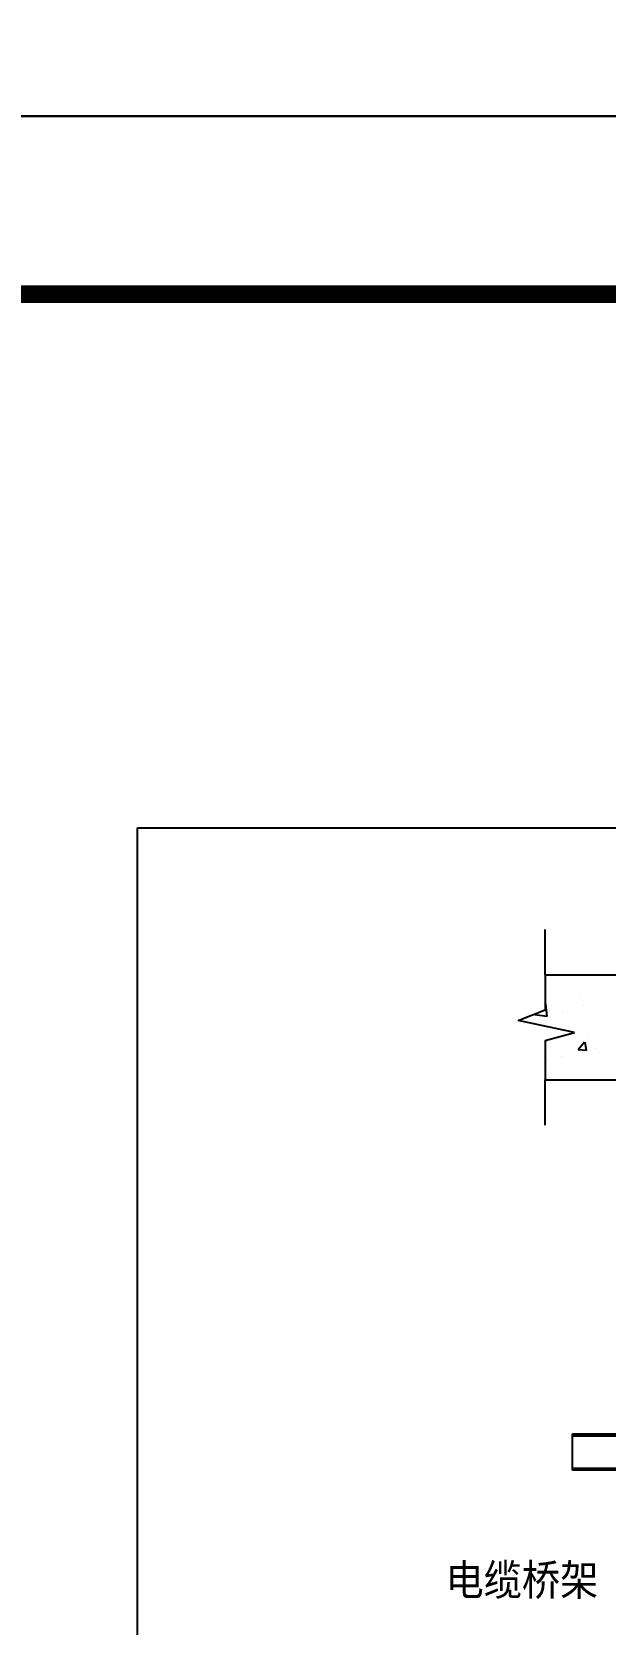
# Model space of a CAD drawing. Extents: x 1060579 to 1383165, y 581819 to 1037910.
# Drawn here: x 1263653 to 1266877, y 863971 to 872927 of the extents above; entities that cross this region are included whole.
import ezdxf

# ---------------------------------------------------------------- set-up
doc = ezdxf.new("R2010")
doc.units = 0
doc.header["$LTSCALE"] = 1000
doc.header["$MEASUREMENT"] = 0
for name, color, linetype in [('02___PRT_ALL_AXES', 7, 'Continuous'), ('11122', 7, 'Continuous'), ('PUB_TITLE', 4, 'Continuous'), ('图框', 7, 'Continuous')]:
    doc.layers.add(name, color=color, linetype=linetype)
doc.styles.add('_TEL_DIM', font='SIMPLEX', dxfattribs={"width": 0.8, "height": 3.5, "bigfont": 'HZTXT'})

msp = doc.modelspace()

# ---------------------------------------------------------------- linework, layer by layer
at = {"color": 7, "linetype": 'Continuous'}
for p, q in [((1266693.8, 864837.3), (1266693.8, 865042.2)), ((1266693.8, 865042.2), (1269425.8, 865042.2)), ((1266693.8, 865030.8), (1269425.8, 865030.8)), ((1266693.8, 864848.6), (1269425.8, 864848.6)), ((1269425.8, 864837.3), (1266693.8, 864837.3))]:
    msp.add_line(p, q, dxfattribs=at)
at = {"color": 0}
for points in [[(1266539.9, 867623.6), (1266539.9, 867877.4)], [(1266539.9, 867623.6), (1266539.9, 867425.4)], [(1266387.6, 867366.5), (1266539.9, 867425.4)], [(1266703.8, 867297.9), (1266387.6, 867366.5)], [(1266539.9, 867254), (1266703.8, 867297.9)], [(1266539.9, 867254), (1266539.9, 867032)], [(1266539.9, 866778.2), (1266539.9, 867032)]]:
    msp.add_lwpolyline(points, dxfattribs=at)
at = {"layer": '02___PRT_ALL_AXES', "color": 0, "linetype": 'Continuous'}
for p, q in [((1266539.9, 867623.6), (1271546.3, 867623.6)), ((1266539.9, 867032), (1271546.3, 867032))]:
    msp.add_line(p, q, dxfattribs=at)
at = {"layer": '11122'}
msp.add_lwpolyline([(1264247.2, 868450.3), (1273146.3, 868450.3), (1273146.3, 857423.4), (1264247.2, 857423.4)], close=True, dxfattribs=at)
at = {"layer": 'PUB_TITLE'}
for points in [[(1236104.7, 872452.2), (1295504.7, 872452.2), (1295504.7, 914452.2), (1236104.7, 914452.2)], [(1236104.7, 830452.2), (1295504.7, 830452.2), (1295504.7, 872452.2), (1236104.7, 872452.2)]]:
    msp.add_lwpolyline(points, close=True, dxfattribs=at)
at = {"layer": 'PUB_TITLE', "const_width": 100}
msp.add_lwpolyline([(1238604.7, 831452.2), (1294504.7, 831452.2), (1294504.7, 871452.2), (1238604.7, 871452.2)], close=True, dxfattribs=at)
at = {"layer": '图框', "color": 0}
for p, q in [((1266572.7, 867608.8), (1266572.7, 867608.8)), ((1266539.9, 867461.5), (1266540.3, 867462)), ((1266551.2, 867388.7), (1266542.9, 867460.8)), ((1266563, 867423.7), (1266563, 867423.7)), ((1266732.7, 867506.9), (1266732.7, 867506.9)), ((1266752.9, 867448.7), (1266752.9, 867448.7)), ((1266481.3, 867400.4), (1266484.8, 867404.1)), ((1266481.3, 867400.4), (1266548.7, 867389.9)), ((1266638.3, 867414.5), (1266638.3, 867414.5)), ((1266724.9, 867202.6), (1266761.5, 867246.1)), ((1266772.7, 867197.6), (1266763.9, 867245.2)), ((1266776.2, 867288.8), (1266776.2, 867288.8)), ((1266629.1, 867161.9), (1266629.1, 867161.9)), ((1266724.9, 867202.6), (1266770.2, 867198.6)), ((1266826.8, 867206.1), (1266826.8, 867206.1)), ((1266840.6, 867187.4), (1266840.6, 867187.4)), ((1266553.3, 867149.5), (1266553.3, 867149.5))]:
    msp.add_line(p, q, dxfattribs=at)

# ---------------------------------------------------------------- texts
at = {"color": 4, "insert": (1265979.1, 864307.3), "char_height": 175, "width": 973.875, "attachment_point": 1, "style": '_TEL_DIM'}
msp.add_mtext('\\fￋￎￌﾣﾤ|b0|i0|c134|p2;\\W0.9000000000;\\T1.0000000000;\\o\\l电缆桥架', dxfattribs=at)

doc.saveas('drawing.dxf')
